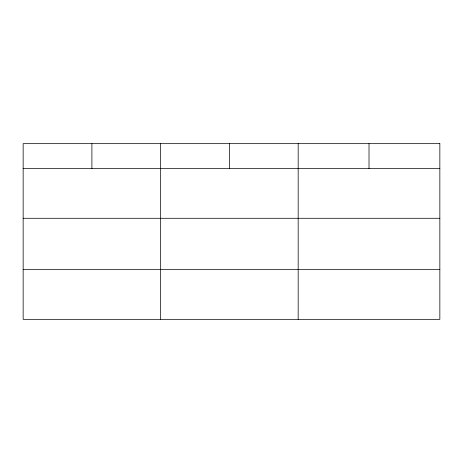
<?xml version="1.0" encoding="UTF-8"?>
<svg xmlns="http://www.w3.org/2000/svg" width="463" height="463" viewBox="0 0 463 463"><rect width="100%" height="100%" fill="white"/><g stroke="black" fill="none" stroke-linecap="round" stroke-linejoin="round"><path stroke-width="0.69" d="M23.15 168.515L439.85 168.515M23.15 218.287L439.85 218.287M23.15 269.564L439.85 269.564M369.011 143.663L369.011 168.515M298.172 143.663L298.172 319.337M229.416 143.663L229.416 168.515M160.661 143.663L160.661 319.337M91.906 143.663L91.906 168.515M439.85 143.663L23.15 143.663L23.15 319.337L439.85 319.337L439.85 143.663"/></g></svg>
